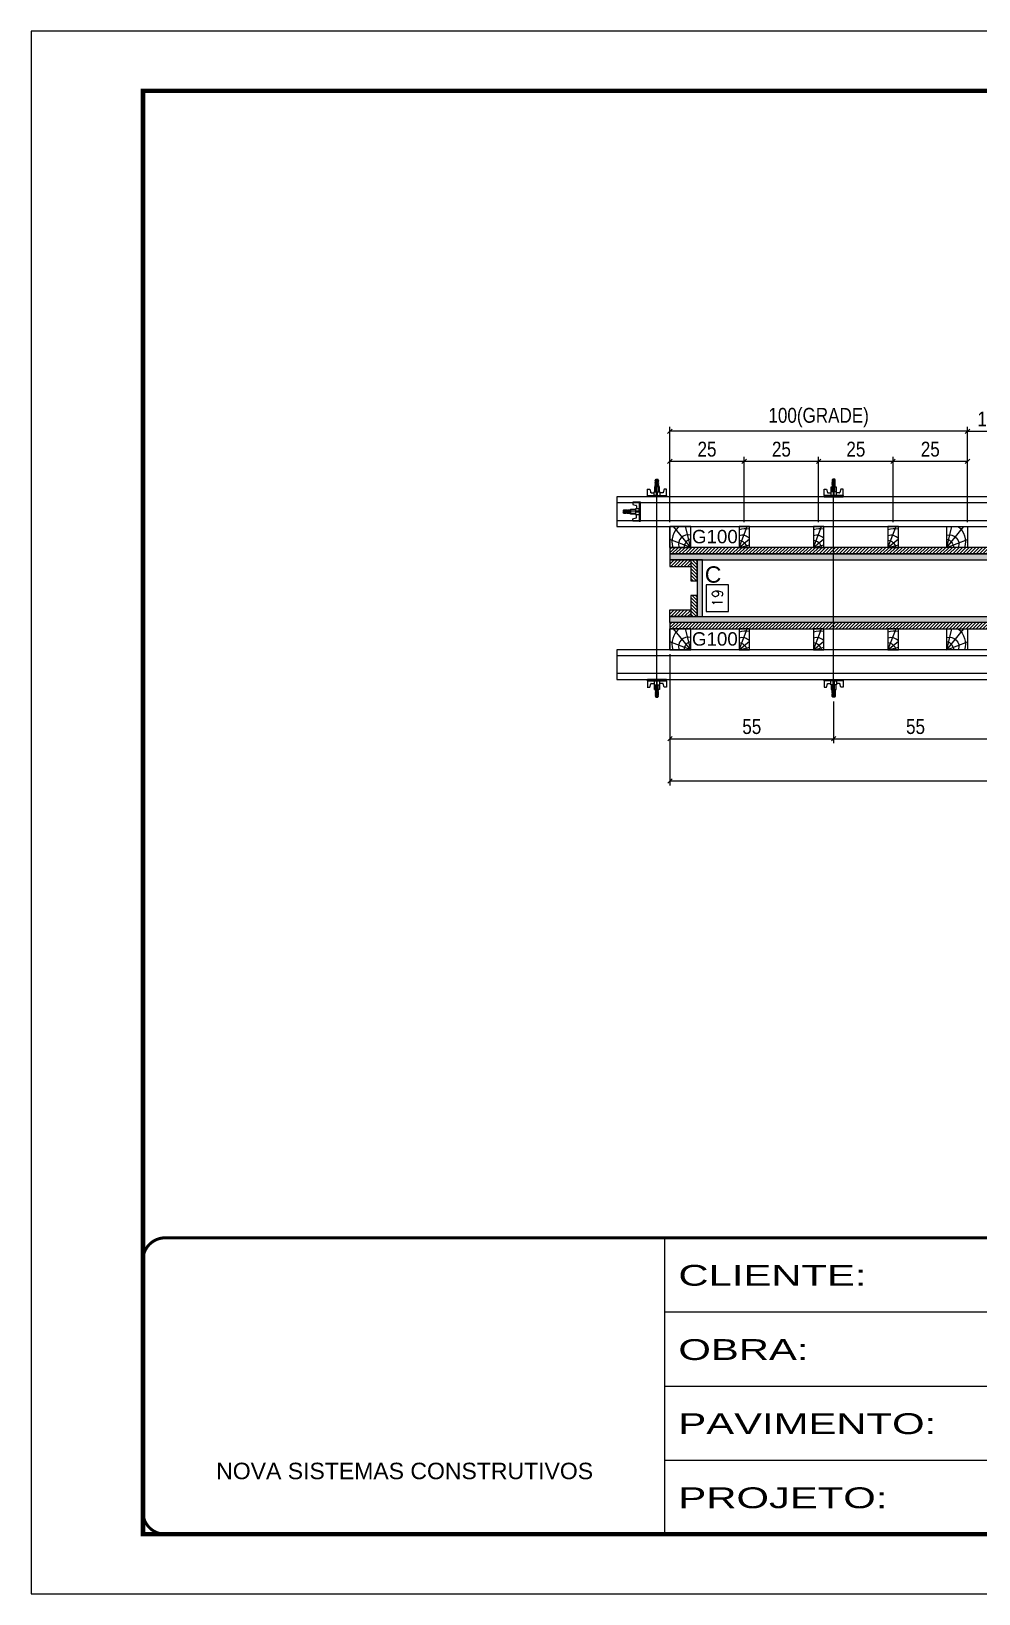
# Model space of a CAD drawing. Extents: x 14400 to 27878, y -21631 to 6985.
# Drawn here: x 14413 to 15050, y -2105 to -1055 of the extents above; entities that cross this region are included whole.
import ezdxf
from ezdxf.enums import TextEntityAlignment as Align

# ---------------------------------------------------------------- set-up
doc = ezdxf.new("R2010")
doc.units = 0
doc.linetypes.add('CONTINUO', pattern=[0])
doc.linetypes.add('DASHED', pattern=[0.75, 0.5, -0.25])
for name, color, linetype in [('CHAPA', 1, 'Continuous'), ('COTA', 241, 'Continuous'), ('SARRAFO', 251, 'Continuous'), ('TEXTO_GERAL', 7, 'Continuous')]:
    doc.layers.add(name, color=color, linetype=linetype)
for name, color, linetype, lineweight in [('Folhas', 255, 'Continuous', 9), ('Hachura', 251, 'Continuous', 9), ('Madeira', 126, 'Continuous', 18), ('Perfil Metálico', 224, 'Continuous', 18), ('SARRAFO DE PRESSAO', 251, 'DASHED', 9)]:
    doc.layers.add(name, color=color, linetype=linetype, lineweight=lineweight)
doc.styles.add('ARIAL', font='arial.ttf')
doc.styles.add('COTA TECNICA 2X', font='techl___.ttf', dxfattribs={"height": 10})
doc.styles.add('ROMANS', font='romans.shx')
doc.styles.add('SANSSERIF', font='sas_____.pfb')
doc.styles.add('Tecnologia', font='')
doc.styles.get('Tecnologia').set_extended_font_data('Forgotten Futurist')
doc.dimstyles.new('SECAO PILAR', dxfattribs={"dimtxt": 10, "dimasz": 3, "dimexe": 3, "dimexo": 3, "dimgap": 3, "dimtad": 1, "dimdec": 1, "dimlfac": 0.5, "dimzin": 12, "dimdsep": 46, "dimtxsty": 'COTA TECNICA 2X', "dimblk1": 'OBLIQUE', "dimblk2": 'OBLIQUE', "dimsah": 1, "dimcen": 0.9, "dimclrd": 256, "dimclre": 256, "dimclrt": 256, "dimadec": 1, "dimazin": 3, "dimtfac": 1, "dimtdec": 1, "dimtmove": 0, "dimatfit": 3, "dimfxl": 1, "dimtolj": 1, "dimtzin": 12, "dimarcsym": 0})
doc.dimstyles.new('SECÇÃO 2', dxfattribs={"dimtxt": 7, "dimasz": 6, "dimexe": 0.18, "dimexo": 2, "dimgap": -4, "dimtad": 3, "dimdec": 1, "dimlfac": 0.5, "dimzin": 12, "dimdsep": 46, "dimtxsty": 'ROMANS', "dimblk": 'ARCHTICK', "dimcen": 0.09, "dimse1": 1, "dimse2": 1, "dimsd1": 1, "dimsd2": 1, "dimclrd": 180, "dimclre": 5, "dimclrt": 1, "dimadec": 0, "dimazin": 3, "dimtfac": 1, "dimtdec": 1, "dimtofl": 0, "dimtmove": 0, "dimatfit": 3, "dimldrblk": 'ARCHTICK', "dimfxl": 1, "dimtolj": 1, "dimtzin": 0, "dimarcsym": 0})
pattern_1 = [(225, (5718.5154, -24339.9586), (1.12253202, -1.12253202), [])]

# ---------------------------------------------------------------- blocks, each defined once
blk = doc.blocks.new('9999999999')
at = {"color": 30, "linetype": 'CONTINUO'}
for p, q in [((98564.6, 34230.2), (98564.6, 34429.4)), ((98564.6, 34379.6), (99584, 34379.6)), ((98564.6, 34329.8), (99488, 34329.8)), ((98564.6, 34280), (99488, 34280))]:
    blk.add_line(p, q, dxfattribs=at)
at = {"color": 30, "linetype": 'CONTINUO', "const_width": 2}
blk.add_lwpolyline([(99584, 34230.2), (99584, 34414.4, 0.414214), (99569, 34429.4), (98229, 34429.4, 0.414214), (98214, 34414.4), (98214, 34245.2, 0.414214), (98229, 34230.2), (99584, 34230.2)], format="xyb", dxfattribs=at)
at = {"layer": 'Folhas'}
blk.add_lwpolyline([(98139, 34190.2), (99624, 34190.2), (99624, 35240.2), (98139, 35240.2)], close=True, dxfattribs=at)
at = {"layer": 'Folhas', "color": 30, "const_width": 3}
blk.add_lwpolyline([(98214, 34230.2), (99584, 34230.2), (99584, 35200.2), (98214, 35200.2)], close=True, dxfattribs=at)
at = {"color": 7, "linetype": 'Continuous', "ltscale": 5, "style": 'ARIAL'}
blk.add_text('NOVA SISTEMAS CONSTRUTIVOS', height=11.059, dxfattribs=at).set_placement((98263.2, 34267.2))
at = {"layer": 'Folhas', "color": 7, "style": 'Tecnologia', "width": 1.5}
for s, p in [('CLIENTE:', (98573.7, 34397.2)), ('OBRA:', (98573.7, 34347.3)), ('PAVIMENTO:', (98573.7, 34297.5)), ('PROJETO:', (98573.7, 34247.7))]:
    blk.add_text(s, height=14, dxfattribs=at).set_placement(p)
blk = doc.blocks.new('*D1813')
at = {"layer": 'COTA', "color": 180, "lineweight": -2, "transparency": 16777216}
for p, q in [((14881.9, -1427.2), (14866.9, -1427.2)), ((14866.9, -1427.2), (14866.9, -1445.2)), ((14881.9, -1445.2), (14881.9, -1427.2)), ((14866.9, -1445.2), (14881.9, -1445.2))]:
    blk.add_line(p, q, dxfattribs=at)
at = {"layer": 'Defpoints', "color": 0, "transparency": 16777216}
for p in [(14881.8, -1410.6), (14881.8, -1448.6), (14885.9, -1448.6)]:
    blk.add_point(p, dxfattribs=at)
at = {"layer": 'COTA', "color": 1, "transparency": 16777216, "insert": (14874.4, -1436.2), "char_height": 7, "attachment_point": 5, "rotation": 90, "style": 'ROMANS'}
blk.add_mtext('\\A1;19', dxfattribs=at)
blk = doc.blocks.new('_ArchTick')
at = {"color": 0, "linetype": 'ByBlock', "const_width": 0.15}
blk.add_lwpolyline([(-0.5, -0.5), (0.5, 0.5)], dxfattribs=at)
blk = doc.blocks.new('*D1814')
at = {"layer": 'COTA', "color": 180, "lineweight": -2, "transparency": 16777216}
for p, q in [((15150.9, -1429.6), (15125.2, -1429.6)), ((15125.2, -1429.6), (15125.2, -1444.6)), ((15150.9, -1444.6), (15150.9, -1429.6)), ((15125.2, -1444.6), (15150.9, -1444.6))]:
    blk.add_line(p, q, dxfattribs=at)
at = {"layer": 'Defpoints', "color": 0, "transparency": 16777216}
for p in [(14864.5, -1448.6), (15462.5, -1448.6), (15462.5, -1448.6)]:
    blk.add_point(p, dxfattribs=at)
at = {"layer": 'COTA', "color": 1, "transparency": 16777216, "insert": (15138.1, -1437.1), "char_height": 7, "attachment_point": 5, "style": 'ROMANS'}
blk.add_mtext('\\A1;299', dxfattribs=at)
blk = doc.blocks.new('_Oblique')
at = {"color": 0, "linetype": 'ByBlock', "lineweight": -2}
blk.add_line((-0.5, -0.5), (0.5, 0.5), dxfattribs=at)
blk = doc.blocks.new('*D1815')
at = {"layer": 'COTA', "lineweight": -2, "transparency": 16777216}
for p, q in [((14842.5, -1473.9), (14842.5, -1562.1)), ((15484.5, -1473.9), (15484.5, -1562.1)), ((14842.5, -1559.1), (15484.5, -1559.1))]:
    blk.add_line(p, q, dxfattribs=at)
at = {"layer": 'Defpoints', "color": 0, "transparency": 16777216}
for p in [(14842.5, -1470.9), (15484.5, -1470.9), (15484.5, -1559.1)]:
    blk.add_point(p, dxfattribs=at)
at = {"layer": 'COTA', "lineweight": -2, "transparency": 16777216, "xscale": 3, "yscale": 3, "zscale": 3, "rotation": 180}
blk.add_blockref('_Oblique', (14842.5, -1559.1), dxfattribs=at)
at = {"layer": 'COTA', "lineweight": -2, "transparency": 16777216, "xscale": 3, "yscale": 3, "zscale": 3}
blk.add_blockref('_Oblique', (15484.5, -1559.1), dxfattribs=at)
at = {"layer": 'COTA', "transparency": 16777216, "insert": (15163.5, -1550.9), "char_height": 10, "attachment_point": 5, "style": 'COTA TECNICA 2X'}
blk.add_mtext('\\A1;321 - PAINEL', dxfattribs=at)
blk = doc.blocks.new('*D1816')
at = {"layer": 'COTA', "lineweight": -2, "transparency": 16777216}
for p, q in [((14842.5, -1474), (14842.5, -1533.7)), ((14952.5, -1505.7), (14952.5, -1533.7)), ((14842.5, -1530.7), (14952.5, -1530.7))]:
    blk.add_line(p, q, dxfattribs=at)
at = {"layer": 'Defpoints', "color": 0, "transparency": 16777216}
for p in [(14842.5, -1471), (14952.5, -1502.7), (14952.5, -1530.7)]:
    blk.add_point(p, dxfattribs=at)
at = {"layer": 'COTA', "lineweight": -2, "transparency": 16777216, "xscale": 3, "yscale": 3, "zscale": 3, "rotation": 180}
blk.add_blockref('_Oblique', (14842.5, -1530.7), dxfattribs=at)
at = {"layer": 'COTA', "lineweight": -2, "transparency": 16777216, "xscale": 3, "yscale": 3, "zscale": 3}
blk.add_blockref('_Oblique', (14952.5, -1530.7), dxfattribs=at)
at = {"layer": 'COTA', "transparency": 16777216, "insert": (14897.5, -1522.6), "char_height": 10, "attachment_point": 5, "style": 'COTA TECNICA 2X'}
blk.add_mtext('\\A1;55', dxfattribs=at)
blk = doc.blocks.new('C')
at = {"layer": 'Hachura', "color": 0}
for p, q in [((0, 3.22), (0, -3.22)), ((0.45, 3.22), (0, 3.22)), ((0.46, 3.16), (0, 3.16)), ((0.46, 3.05), (0, 3.05)), ((0.46, 2.88), (0, 2.88)), ((0, 2.75), (0, -1.16)), ((0.46, 2.65), (0, 2.65)), ((0.46, 2.23), (0, 2.23)), ((0.46, 1.51), (0, 1.51)), ((0.39, 0.49), (0.17, 0.49)), ((0.45, -3.23), (0.45, 3.22)), ((0.45, 3.22), (2.58, 3.22)), ((1.74, 0.97), (0.45, 0.97)), ((1.45, 0.1), (0.45, 0.1)), ((1.35, 1.94), (1.35, 0.96)), ((2.58, 2.39), (1.47, 2.09)), ((1.74, -0.97), (1.74, 0.97)), ((1.74, 0.97), (1.74, 0.84)), ((1.74, 0.97), (1.74, 0.84)), ((1.74, 0.84), (3.35, 0.84)), ((3.35, 0.45), (1.74, 0.45)), ((2.58, 3.22), (2.58, 2.39)), ((3.32, 0.84), (3.32, -0.84)), ((3.35, 0.84), (3.35, -0.84)), ((3.68, 0.45), (3.35, 0.45)), ((3.84, -0.52), (3.35, 0.45)), ((3.35, 0.06), (3.67, -0.57)), ((3.68, 0.45), (4.16, -0.52)), ((3.72, 0.5), (4.25, -0.57)), ((4.37, -0.55), (3.83, 0.53)), ((4.15, 0.45), (3.93, 0.45)), ((4.42, -0.52), (3.93, 0.45)), ((4.15, 0.45), (4.26, 0.45)), ((4.26, 0.45), (4.74, -0.52)), ((4.3, 0.5), (4.83, -0.57)), ((4.95, -0.55), (4.41, 0.53)), ((4.51, 0.45), (4.84, 0.45)), ((5, -0.52), (4.51, 0.45)), ((4.84, 0.45), (5.32, -0.52)), ((4.88, 0.5), (5.41, -0.57)), ((5.53, -0.55), (4.99, 0.53)), ((5.58, -0.52), (5.09, 0.45)), ((5.42, 0.45), (5.09, 0.45)), ((5.58, -0.52), (5.09, 0.45)), ((5.42, 0.45), (5.74, -0.19)), ((5.46, 0.5), (5.74, -0.07)), ((5.74, 0.19), (5.57, 0.53)), ((5.74, 0.32), (5.68, 0.45)), ((5.68, 0.45), (5.74, 0.45)), ((5.74, 0.45), (5.9, 0.29)), ((5.74, 0.45), (5.74, -0.52)), ((5.9, -0.36), (5.9, 0.29)), ((0.45, 0), (0, 0)), ((0.46, -1.52), (0, -1.52)), ((0.46, -2.23), (0, -2.23)), ((0.46, -2.65), (0, -2.65)), ((0.46, -2.88), (0, -2.88)), ((0.46, -3.05), (0, -3.05)), ((0.46, -3.16), (0, -3.16)), ((0, -3.22), (2.57, -3.22)), ((0.08, -0.48), (0.29, -0.48)), ((0.29, -0.48), (0.4, -0.48)), ((0.45, 0), (0.45, -0.97)), ((0.45, -0.16), (1.45, -0.16)), ((0.45, -0.65), (0.45, -0.32)), ((0.45, -3.23), (0.45, -0.65)), ((0.45, -0.97), (1.74, -0.97)), ((1.35, -1.94), (1.35, -0.97)), ((2.58, -2.39), (1.47, -2.1)), ((3.35, -0.32), (1.74, -0.32)), ((3.35, -0.84), (1.74, -0.84)), ((2.58, -3.23), (2.58, -2.39)), ((3.35, -0.07), (3.58, -0.52)), ((3.35, -0.52), (3.58, -0.52)), ((3.84, -0.52), (4.16, -0.52)), ((4.42, -0.52), (4.74, -0.52)), ((4.63, -0.52), (4.74, -0.52)), ((5, -0.52), (5.32, -0.52)), ((5.58, -0.52), (5.74, -0.52)), ((5.74, -0.52), (5.9, -0.36)), ((5.74, -0.52), (5.74, -0.52))]:
    blk.add_line(p, q, dxfattribs=at)
for centre, radius, start, end in [((1.52, 1.94), 0.161, 104.7436, 180), ((1.44, -0.03), 0.129, 272.695, 87.305), ((3.81, 0.39), 0.143, 25.5688, 154.4312), ((4.39, 0.39), 0.143, 25.5688, 154.4312), ((4.97, 0.39), 0.143, 25.5688, 154.4312), ((5.55, 0.39), 0.143, 25.5688, 154.4312), ((0.17, -0.37), 0.174, 221.744, 317.8592), ((1.52, -1.94), 0.161, 180, 255.2564), ((3.71, -0.4), 0.174, 222.1408, 318.256), ((4.29, -0.4), 0.174, 222.1408, 318.256), ((4.87, -0.4), 0.174, 222.1408, 318.256), ((5.45, -0.4), 0.174, 222.1408, 318.256), ((5.61, -0.4), 0.174, 317.8592, 318.256)]:
    blk.add_arc(centre, radius, start, end, dxfattribs=at)
blk = doc.blocks.new('*D1819')
at = {"layer": 'COTA', "lineweight": -2, "transparency": 16777216}
for p, q in [((14952.5, -1505.7), (14952.5, -1533.7)), ((15062.5, -1505.7), (15062.5, -1533.7)), ((14952.5, -1530.7), (15062.5, -1530.7))]:
    blk.add_line(p, q, dxfattribs=at)
at = {"layer": 'Defpoints', "color": 0, "transparency": 16777216}
for p in [(14952.5, -1502.7), (15062.5, -1502.7), (15062.5, -1530.7)]:
    blk.add_point(p, dxfattribs=at)
at = {"layer": 'COTA', "lineweight": -2, "transparency": 16777216, "xscale": 3, "yscale": 3, "zscale": 3, "rotation": 180}
blk.add_blockref('_Oblique', (14952.5, -1530.7), dxfattribs=at)
at = {"layer": 'COTA', "lineweight": -2, "transparency": 16777216, "xscale": 3, "yscale": 3, "zscale": 3}
blk.add_blockref('_Oblique', (15062.5, -1530.7), dxfattribs=at)
at = {"layer": 'COTA', "transparency": 16777216, "insert": (15007.5, -1522.6), "char_height": 10, "attachment_point": 5, "style": 'COTA TECNICA 2X'}
blk.add_mtext('\\A1;55', dxfattribs=at)
blk = doc.blocks.new('PONTALETE')
at = {"layer": 'Madeira'}
for q in [(2.71, 7), (7, 5.76), (7, 1.74)]:
    blk.add_line((0, 0), q, dxfattribs=at)
blk.add_lwpolyline([(0, 0), (7, 0), (7, 7), (0, 7)], close=True, dxfattribs=at)
for centre, radius, start, end in [((2.04, 0.06), 6.23, 37.2818, 109.0913), ((1.09, 0.9), 3.19, 343.603, 109.9847), ((-0.21, -0.78), 3.09, 14.6322, 86.0383)]:
    blk.add_arc(centre, radius, start, end, dxfattribs=at)
blk = doc.blocks.new('MEIO PONTALETE')
at = {"layer": 'Madeira'}
for q in [(2.71, 7), (3.5, 2.88), (3.5, 0.87)]:
    blk.add_line((0, 0), q, dxfattribs=at)
blk.add_lwpolyline([(0, 0), (3.5, 0), (3.5, 7), (0, 7)], close=True, dxfattribs=at)
for centre, radius, start, end in [((2.04, 0.06), 6.23, 76.4499, 109.0913), ((1.09, 0.9), 3.19, 40.9063, 109.9847), ((-0.21, -0.78), 3.09, 14.6322, 86.0383)]:
    blk.add_arc(centre, radius, start, end, dxfattribs=at)
blk = doc.blocks.new('*D1820')
at = {"layer": 'COTA', "lineweight": -2, "transparency": 16777216}
for p, q in [((14842.4, -1385.2), (14842.4, -1341.3)), ((14892.4, -1385.2), (14892.4, -1341.3)), ((14842.4, -1344.3), (14892.4, -1344.3))]:
    blk.add_line(p, q, dxfattribs=at)
at = {"layer": 'Defpoints', "color": 0, "transparency": 16777216}
for p in [(14892.4, -1344.3), (14842.4, -1388.2), (14892.4, -1388.2)]:
    blk.add_point(p, dxfattribs=at)
at = {"layer": 'COTA', "lineweight": -2, "transparency": 16777216, "xscale": 3, "yscale": 3, "zscale": 3, "rotation": 180}
blk.add_blockref('_Oblique', (14842.4, -1344.3), dxfattribs=at)
at = {"layer": 'COTA', "lineweight": -2, "transparency": 16777216, "xscale": 3, "yscale": 3, "zscale": 3}
blk.add_blockref('_Oblique', (14892.4, -1344.3), dxfattribs=at)
at = {"layer": 'COTA', "transparency": 16777216, "insert": (14867.4, -1336.2), "char_height": 10, "attachment_point": 5, "style": 'COTA TECNICA 2X'}
blk.add_mtext('\\A1;25', dxfattribs=at)
blk = doc.blocks.new('*D1821')
at = {"layer": 'COTA', "lineweight": -2, "transparency": 16777216}
for p, q in [((14842.4, -1385.2), (14842.4, -1321.1)), ((15042.4, -1385.2), (15042.4, -1321.1)), ((15042.4, -1324.1), (14842.4, -1324.1))]:
    blk.add_line(p, q, dxfattribs=at)
at = {"layer": 'Defpoints', "color": 0, "transparency": 16777216}
for p in [(14842.4, -1324.1), (14842.4, -1388.2), (15042.4, -1388.2)]:
    blk.add_point(p, dxfattribs=at)
at = {"layer": 'COTA', "lineweight": -2, "transparency": 16777216, "xscale": 3, "yscale": 3, "zscale": 3, "rotation": 180}
blk.add_blockref('_Oblique', (14842.4, -1324.1), dxfattribs=at)
at = {"layer": 'COTA', "lineweight": -2, "transparency": 16777216, "xscale": 3, "yscale": 3, "zscale": 3}
blk.add_blockref('_Oblique', (15042.4, -1324.1), dxfattribs=at)
at = {"layer": 'COTA', "transparency": 16777216, "insert": (14942.4, -1314.9), "char_height": 10, "attachment_point": 5, "style": 'COTA TECNICA 2X'}
blk.add_mtext('\\A1;100(GRADE)', dxfattribs=at)
blk = doc.blocks.new('*D1822')
at = {"layer": 'COTA', "lineweight": -2, "transparency": 16777216}
for p, q in [((14892.4, -1385.2), (14892.4, -1341.3)), ((14942.4, -1385.2), (14942.4, -1341.3)), ((14892.4, -1344.3), (14942.4, -1344.3))]:
    blk.add_line(p, q, dxfattribs=at)
at = {"layer": 'Defpoints', "color": 0, "transparency": 16777216}
for p in [(14942.4, -1344.3), (14892.4, -1388.2), (14942.4, -1388.2)]:
    blk.add_point(p, dxfattribs=at)
at = {"layer": 'COTA', "lineweight": -2, "transparency": 16777216, "xscale": 3, "yscale": 3, "zscale": 3, "rotation": 180}
blk.add_blockref('_Oblique', (14892.4, -1344.3), dxfattribs=at)
at = {"layer": 'COTA', "lineweight": -2, "transparency": 16777216, "xscale": 3, "yscale": 3, "zscale": 3}
blk.add_blockref('_Oblique', (14942.4, -1344.3), dxfattribs=at)
at = {"layer": 'COTA', "transparency": 16777216, "insert": (14917.4, -1336.2), "char_height": 10, "attachment_point": 5, "style": 'COTA TECNICA 2X'}
blk.add_mtext('\\A1;25', dxfattribs=at)
blk = doc.blocks.new('*D1823')
at = {"layer": 'COTA', "lineweight": -2, "transparency": 16777216}
for p, q in [((14942.4, -1385.2), (14942.4, -1341.3)), ((14992.4, -1385.2), (14992.4, -1341.3)), ((14942.4, -1344.3), (14992.4, -1344.3))]:
    blk.add_line(p, q, dxfattribs=at)
at = {"layer": 'Defpoints', "color": 0, "transparency": 16777216}
for p in [(14992.4, -1344.3), (14942.4, -1388.2), (14992.4, -1388.2)]:
    blk.add_point(p, dxfattribs=at)
at = {"layer": 'COTA', "lineweight": -2, "transparency": 16777216, "xscale": 3, "yscale": 3, "zscale": 3, "rotation": 180}
blk.add_blockref('_Oblique', (14942.4, -1344.3), dxfattribs=at)
at = {"layer": 'COTA', "lineweight": -2, "transparency": 16777216, "xscale": 3, "yscale": 3, "zscale": 3}
blk.add_blockref('_Oblique', (14992.4, -1344.3), dxfattribs=at)
at = {"layer": 'COTA', "transparency": 16777216, "insert": (14967.4, -1336.2), "char_height": 10, "attachment_point": 5, "style": 'COTA TECNICA 2X'}
blk.add_mtext('\\A1;25', dxfattribs=at)
blk = doc.blocks.new('*D1824')
at = {"layer": 'COTA', "lineweight": -2, "transparency": 16777216}
for p, q in [((14992.4, -1385.2), (14992.4, -1341.3)), ((15042.4, -1385.2), (15042.4, -1341.3)), ((14992.4, -1344.3), (15042.4, -1344.3))]:
    blk.add_line(p, q, dxfattribs=at)
at = {"layer": 'Defpoints', "color": 0, "transparency": 16777216}
for p in [(15042.4, -1344.3), (14992.4, -1388.2), (15042.4, -1388.2)]:
    blk.add_point(p, dxfattribs=at)
at = {"layer": 'COTA', "lineweight": -2, "transparency": 16777216, "xscale": 3, "yscale": 3, "zscale": 3, "rotation": 180}
blk.add_blockref('_Oblique', (14992.4, -1344.3), dxfattribs=at)
at = {"layer": 'COTA', "lineweight": -2, "transparency": 16777216, "xscale": 3, "yscale": 3, "zscale": 3}
blk.add_blockref('_Oblique', (15042.4, -1344.3), dxfattribs=at)
at = {"layer": 'COTA', "transparency": 16777216, "insert": (15017.4, -1336.2), "char_height": 10, "attachment_point": 5, "style": 'COTA TECNICA 2X'}
blk.add_mtext('\\A1;25', dxfattribs=at)
blk = doc.blocks.new('*D1825')
at = {"layer": 'COTA', "lineweight": -2, "transparency": 16777216}
for p, q in [((15042.4, -1385.3), (15042.4, -1321.1)), ((15068.5, -1385.2), (15068.5, -1321.1)), ((15042.4, -1324.1), (15068.5, -1324.1))]:
    blk.add_line(p, q, dxfattribs=at)
at = {"layer": 'Defpoints', "color": 0, "transparency": 16777216}
for p in [(15068.5, -1324.1), (15042.4, -1388.3), (15068.5, -1388.2)]:
    blk.add_point(p, dxfattribs=at)
at = {"layer": 'COTA', "lineweight": -2, "transparency": 16777216, "xscale": 3, "yscale": 3, "zscale": 3, "rotation": 180}
blk.add_blockref('_Oblique', (15042.4, -1324.1), dxfattribs=at)
at = {"layer": 'COTA', "lineweight": -2, "transparency": 16777216, "xscale": 3, "yscale": 3, "zscale": 3}
blk.add_blockref('_Oblique', (15068.5, -1324.1), dxfattribs=at)
at = {"layer": 'COTA', "transparency": 16777216, "insert": (15055.5, -1315.9), "char_height": 10, "attachment_point": 5, "style": 'COTA TECNICA 2X'}
blk.add_mtext('\\A1;13', dxfattribs=at)

msp = doc.modelspace()

# ---------------------------------------------------------------- hatches: boundary and pattern name
at = {"layer": 'Hachura'}
h = msp.add_hatch(dxfattribs=at)
h.set_pattern_fill('ANSI31', color=256, scale=0.5, angle=180, style=0)
h.set_pattern_definition([(225, (5730.5154, -24331.5586), (1.12253202, -1.12253202), [])])
h.paths.add_polyline_path([(15484.452, -1402.227), (15484.469, -1406.627), (14842.467, -1406.558), (14842.467, -1402.158)])
h = msp.add_hatch(color=256, dxfattribs=at)
h.dxf.hatch_style = 1
h.paths.add_polyline_path([(15484.467, -1410.55), (15484.467, -1406.55), (14842.467, -1406.55), (14842.467, -1410.55)])
h = msp.add_hatch(dxfattribs=at)
h.set_pattern_fill('ANSI31', color=256, scale=0.5, angle=180, style=0)
h.set_pattern_definition(pattern_1)
h.paths.add_polyline_path([(14856.467, -1410.55), (14856.467, -1414.95), (14842.467, -1414.95), (14842.467, -1410.55)])
h = msp.add_hatch(dxfattribs=at)
h.set_pattern_fill('ANSI31', color=256, scale=0.5, angle=270, style=0)
h.set_pattern_definition([(315, (37752.2754, -10913.5023), (1.12253202, 1.12253202), [])])
h.paths.add_polyline_path([(14860.867, -1424.55), (14856.467, -1424.55), (14856.467, -1410.55), (14860.867, -1410.55)])
h = msp.add_hatch(color=256, dxfattribs=at)
h.dxf.hatch_style = 1
h.paths.add_polyline_path([(14860.867, -1448.55), (14864.467, -1448.55), (14864.467, -1410.55), (14860.867, -1410.55)])
h = msp.add_hatch(dxfattribs=at)
h.set_pattern_fill('ANSI31', color=256, scale=0.5, angle=270, style=0)
h.set_pattern_definition([(315, (37752.2754, -10937.5023), (1.12253202, 1.12253202), [])])
h.paths.add_polyline_path([(14860.867, -1448.55), (14856.467, -1448.55), (14856.467, -1434.55), (14860.867, -1434.55)])
h = msp.add_hatch(dxfattribs=at)
h.set_pattern_fill('ANSI31', color=256, scale=0.5, angle=180, style=0)
h.set_pattern_definition(pattern_1)
h.paths.add_polyline_path([(14856.467, -1448.55), (14856.467, -1444.15), (14842.467, -1444.15), (14842.467, -1448.55)])
h = msp.add_hatch(color=256, dxfattribs=at)
h.dxf.hatch_style = 1
h.paths.add_polyline_path([(15484.467, -1448.55), (15484.467, -1452.55), (14842.467, -1452.55), (14842.467, -1448.55)])
h = msp.add_hatch(dxfattribs=at)
h.set_pattern_fill('ANSI31', color=256, scale=0.5, angle=180, style=0)
h.set_pattern_definition([(225, (5730.5154, -24381.9586), (1.12253202, -1.12253202), [])])
h.paths.add_polyline_path([(15484.469, -1456.824), (15484.452, -1452.55), (14842.467, -1452.55), (14842.467, -1452.547), (14842.467, -1452.55), (14842.467, -1456.95)])

# ---------------------------------------------------------------- linework, layer by layer
at = {"layer": 'CHAPA'}
for points in [[(15484.467, -1410.55), (15484.467, -1406.55), (14842.467, -1406.55), (14842.467, -1410.55)], [(14860.867, -1448.55), (14864.467, -1448.55), (14864.467, -1410.55), (14860.867, -1410.55)], [(15484.467, -1448.55), (15484.467, -1452.55), (14842.467, -1452.55), (14842.467, -1448.55)]]:
    msp.add_lwpolyline(points, close=True, dxfattribs=at)
at = {"layer": 'Hachura'}
for p, q in [((14833.778, -1501.721), (14833.778, -1361.18)), ((14952.468, -1501.721), (14952.468, -1361.18))]:
    msp.add_line(p, q, dxfattribs=at)
at = {"layer": 'Madeira'}
for points in [[(14842.452, -1402.174), (14842.467, -1388.174), (15042.46, -1388.176), (15042.445, -1402.176)], [(14842.452, -1470.96), (14842.467, -1456.96), (15042.46, -1456.962), (15042.445, -1470.962)]]:
    msp.add_lwpolyline(points, close=True, dxfattribs=at)
at = {"layer": 'Perfil Metálico'}
for p, q in [((15520.185, -1372.21), (14806.749, -1372.21)), ((15520.185, -1384.21), (14806.749, -1384.21)), ((15520.185, -1474.951), (14806.749, -1474.951)), ((15520.185, -1486.951), (14806.749, -1486.951))]:
    msp.add_line(p, q, dxfattribs=at)
for points in [[(15520.185, -1388.15), (15520.185, -1368.15), (14806.749, -1368.21), (14806.749, -1388.21)], [(14806.749, -1470.951), (14806.749, -1490.951), (15520.185, -1490.891), (15520.185, -1470.891)]]:
    msp.add_lwpolyline(points, close=True, dxfattribs=at)
at = {"layer": 'SARRAFO'}
for points in [[(14842.467, -1406.55), (15484.469, -1406.55), (15484.452, -1402.15), (14842.467, -1402.15)], [(14856.467, -1410.55), (14856.467, -1424.55), (14860.867, -1424.55), (14860.867, -1410.55)], [(14856.467, -1434.55), (14856.467, -1448.55), (14860.867, -1448.55), (14860.867, -1434.55)], [(14842.467, -1456.95), (15484.469, -1456.95), (15484.452, -1452.55), (14842.467, -1452.55)]]:
    msp.add_lwpolyline(points, close=True, dxfattribs=at)
for points in [[(14856.467, -1410.55), (14842.467, -1410.55), (14842.467, -1414.95), (14856.467, -1414.95)], [(14856.467, -1448.55), (14842.467, -1448.55), (14842.467, -1444.15), (14856.467, -1444.15)]]:
    msp.add_lwpolyline(points, dxfattribs=at)

# ---------------------------------------------------------------- block references
at = {"layer": 'Hachura', "linetype": 'Continuous', "yscale": 2, "zscale": 2}
for p, xscale, rotation in [((14833.787, -1368.18), -2, 270), ((14952.458, -1368.18), 2, 90.00000000000001), ((14822.783, -1378.15), 2, 180), ((14833.779, -1490.921), 2, 270), ((14952.467, -1490.921), -2, 90)]:
    msp.add_blockref('C', p, dxfattribs=dict(at, xscale=xscale, rotation=rotation))
at = {"layer": 'Madeira'}
for name, p, xscale, yscale, zscale, rotation in [('PONTALETE', (14856.452, -1402.18), 2, 2, 2, 89.93708930310329), ('MEIO PONTALETE', (14888.952, -1402.172), 1.999999997962732, 1.999999997962732, 1.999999997962732, 359.9370893031033), ('MEIO PONTALETE', (14938.952, -1402.172), 1.999999997962732, 1.999999997962732, 1.999999997962732, 359.9370893031033), ('MEIO PONTALETE', (14988.952, -1402.172), 1.999999997962732, 1.999999997962732, 1.999999997962732, 359.9370893031033), ('PONTALETE', (15028.445, -1402.16), -2, 2, 2, 269.9370893031033), ('PONTALETE', (14856.452, -1470.966), 2, 2, 2, 89.93708930310329), ('MEIO PONTALETE', (14888.952, -1470.958), 1.999999997962732, 1.999999997962732, 1.999999997962732, 359.9370893031033), ('MEIO PONTALETE', (14938.952, -1470.958), 1.999999997962732, 1.999999997962732, 1.999999997962732, 359.9370893031033), ('MEIO PONTALETE', (14988.952, -1470.958), 1.999999997962732, 1.999999997962732, 1.999999997962732, 359.9370893031033), ('PONTALETE', (15028.445, -1470.947), -2, 2, 2, 269.9370893031033)]:
    msp.add_blockref(name, p, dxfattribs=dict(at, xscale=xscale, yscale=yscale, zscale=zscale, rotation=rotation))
at = {"layer": 'SARRAFO DE PRESSAO', "color": 6, "linetype": 'ByBlock'}
msp.add_blockref('9999999999', (-83725.511, -36295.504), dxfattribs=at)

# ---------------------------------------------------------------- texts
at = {"layer": 'TEXTO_GERAL', "color": 0, "linetype": 'Continuous', "style": 'SANSSERIF'}
for p in [(14857.308, -1394.875), (14857.308, -1463.661)]:
    msp.add_text('G100', height=9, dxfattribs=at).set_placement(p, align=Align.MIDDLE_LEFT)
at = {"layer": 'TEXTO_GERAL', "style": 'ARIAL'}
msp.add_text('C', height=11, dxfattribs=at).set_placement((14871.484, -1420.358), align=Align.MIDDLE_CENTER)

# ---------------------------------------------------------------- dimensions: what is measured, and where the dimension line sits
at = {"layer": 'COTA'}
for base, p1, p2, text, picture, middle in [((14842.446, -1324.085), (15042.439, -1388.232), (14842.446, -1388.207), '<>(GRADE)', '*D1821', (14942.442, -1314.864)), ((15484.467, -1559.112), (14842.467, -1470.941), (15484.467, -1470.901), '<> - PAINEL', '*D1815', (15163.467, -1550.892))]:
    dim = msp.add_linear_dim(base=base, p1=p1, p2=p2, text=text, dimstyle='SECAO PILAR', dxfattribs=at)
    dim.commit()
    dim.dimension.update_dxf_attribs({"geometry": picture, "text_midpoint": middle})
for base, p1, p2, dimstyle, picture, middle in [((15068.471, -1324.085), (15042.439, -1388.251), (15068.471, -1388.188), 'SECAO PILAR', '*D1825', (15055.455, -1324.085)), ((15462.467, -1448.55), (14864.467, -1448.55), (15462.467, -1448.55), 'SECÇÃO 2', '*D1814', (15138.079, -1448.55))]:
    dim = msp.add_linear_dim(base=base, p1=p1, p2=p2, dimstyle=dimstyle, dxfattribs=at)
    dim.commit()
    dim.dimension.update_dxf_attribs({"geometry": picture, "text_midpoint": middle, "dimtype": 160})
for base, p1, p2, picture, middle in [((14892.446, -1344.28), (14842.446, -1388.207), (14892.446, -1388.219), '*D1820', (14867.446, -1336.17)), ((14942.446, -1344.28), (14892.446, -1388.219), (14942.446, -1388.219), '*D1822', (14917.446, -1336.17)), ((14992.446, -1344.28), (14942.446, -1388.219), (14992.446, -1388.219), '*D1823', (14967.446, -1336.17)), ((15042.439, -1344.28), (14992.446, -1388.219), (15042.439, -1388.219), '*D1824', (15017.442, -1336.17)), ((14952.535, -1530.688), (14842.467, -1470.95), (14952.535, -1502.721), '*D1816', (14897.501, -1522.578)), ((15062.535, -1530.688), (14952.535, -1502.721), (15062.535, -1502.721), '*D1819', (15007.535, -1522.578))]:
    dim = msp.add_linear_dim(base=base, p1=p1, p2=p2, dimstyle='SECAO PILAR', dxfattribs=at)
    dim.commit()
    dim.dimension.update_dxf_attribs({"geometry": picture, "text_midpoint": middle})
dim = msp.add_linear_dim(base=(14885.882, -1448.55), p1=(14881.787, -1410.55), p2=(14881.787, -1448.55), angle=270, dimstyle='SECÇÃO 2', dxfattribs=at)
dim.commit()
dim.dimension.update_dxf_attribs({"geometry": '*D1813', "text_midpoint": (14885.882, -1436.235), "dimtype": 160})

doc.saveas('drawing.dxf')
